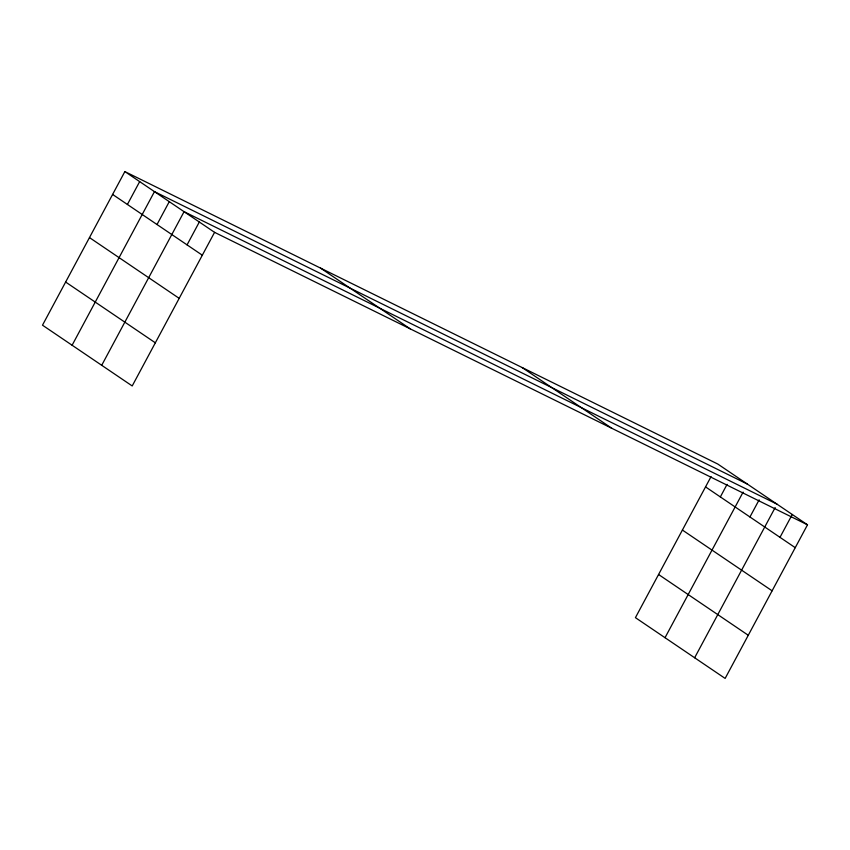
<?xml version="1.0" encoding="UTF-8"?>
<svg xmlns="http://www.w3.org/2000/svg" width="850" height="850" viewBox="0 0 850 850"><rect width="100%" height="100%" fill="white"/><g stroke="black" fill="none" stroke-linecap="round" stroke-linejoin="round"><path stroke-width="1.27" d="M124.865 171.583L42.5 325.189L132.207 385.953L214.572 232.347L124.865 171.583L717.793 464.047L807.5 524.811L725.135 678.417L635.428 617.653L711.057 476.616M127.404 204.468L139.666 181.613M72.101 345.238L154.466 191.633L747.394 484.096M157.016 224.517L169.267 201.663M101.703 365.298L184.067 211.682L776.996 504.146M187.064 244.874L199.314 222.02M720.343 496.931L727.079 484.362M665.029 637.702L743.112 492.097M749.944 516.981L759.135 499.842M694.641 657.762L775.157 507.578M779.992 537.338L792.253 514.484M214.572 232.347L807.5 524.811M705.543 486.901L795.239 547.666M522.123 367.529L611.83 428.294M320.535 268.101L410.231 328.854M682.401 530.049L772.108 590.814M112.604 194.438L202.311 255.202M658.569 574.504L748.276 635.269M89.473 237.586L179.18 298.35M65.631 282.041L155.337 342.805"/></g></svg>
